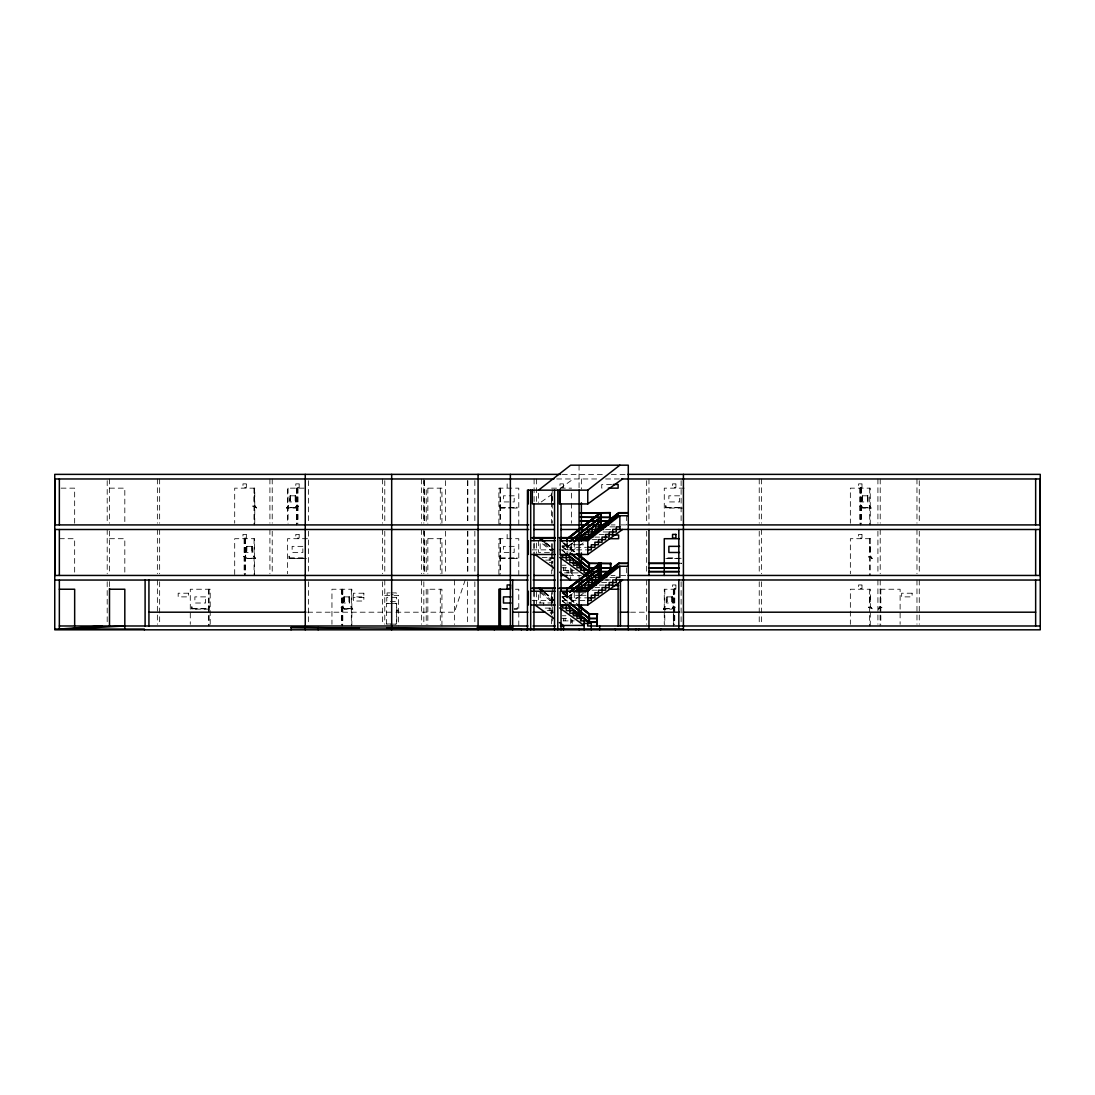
<?xml version="1.0" encoding="UTF-8"?>
<svg xmlns="http://www.w3.org/2000/svg" width="1095" height="1095" viewBox="0 0 1095 1095"><rect width="100%" height="100%" fill="white"/><g stroke="black" fill="none" stroke-linecap="round" stroke-linejoin="round"><path stroke-width="0.75" stroke-dasharray="5 3.75" d="M208.83 607.178L209.118 606.945M397.17 610.243L397.622 610.887M297.717 506.26L298.47 506.232L297.361 506.013M342.105 607.602L340.997 607.451L342.023 607.013M674.438 607.41L675.204 607.178L674.342 607.41M859.999 506.301L860.424 506.369M499.95 556.766L500.908 556.643L499.991 556.917M465.183 580.049L454.466 612.201L394.72 612.201M881.105 607.178L881.995 607.574L880.818 607.615M499.936 505.972L500.401 506.766L500.401 505.958M296.594 505.876L295.267 508.066L286.616 508.066L288.3 505.561M286.616 508.066L288.532 505.561M295.267 508.066L296.813 505.561L295.267 507.765M553.673 558.601L550.785 558.601L551.045 557.944M673.329 606.945L672.001 609.149L663.351 609.149L665.035 606.644L663.83 608.793L672.029 608.478L673.562 606.644L672.001 608.834M663.351 609.149L665.267 606.644M880.065 606.644L878.258 609.149L880.065 606.945M880.216 606.644L878.56 608.793L880.216 606.945M869.184 556.616L868.472 557.04L869.649 556.465M568.51 545.899L571.193 543.818M568.51 546.2L572.521 543.079M572.685 543.079L568.675 546.2L562.05 546.2M568.51 596.433L571.344 594.352M568.51 596.734L572.685 593.613M541.217 502.003L553.276 493.366M559.969 488.562L573.356 478.967M571.166 551.593L577.859 546.788M579.187 545.83L583.211 542.942M568.483 604.043L577.859 597.322M579.187 596.364L584.552 592.532M397.334 610.887C399.607 609.655 394.898 609.983 397.485 610.914M562.31 474.368L603.961 474.368M611.311 474.368L628.284 474.368M556.671 478.967L598.828 478.967M605.603 478.967L619.524 478.967M611.571 484.483L601.744 484.483L601.744 488.151L605.015 488.151M61.046 488.151L74.665 488.151L74.665 523.246M109.5 488.151L124.816 488.151L124.816 523.246M304.123 488.151L287.533 488.151L287.533 523.246M551.565 488.151L571.617 488.151M684.183 488.151L664.268 488.151L664.268 523.246M551.716 501.934L552.318 489.821M297.101 504.644L297.101 506.944M499.95 504.644L499.95 506.944M500.401 504.644L500.401 506.944M860.684 504.644L860.684 506.944M869.266 505.561L871.182 508.066L862.531 508.066L861.204 505.876M295.28 507.409L287.095 507.71M500.401 507.409L517.251 507.409M666.266 507.409L682.65 507.409M862.531 507.765L860.971 505.561L862.504 507.409L871.182 508.066M286.616 507.765L295.28 507.71M499.95 507.765L517.251 507.71M665.801 507.765L682.65 507.71M862.504 507.71L871.182 507.765M499.95 508.066L510.954 508.066M512.528 508.066L517.251 508.066L517.251 505.561L516.799 507.71M683.116 508.066L665.801 508.066L665.801 505.561L666.266 507.71M611.037 524.916L615.062 524.916M621.07 524.916L627.216 524.916M609.915 526.859L615.062 526.859M605.576 529.419L611.092 529.419M603.181 531.965L608.355 531.965M599.211 534.524L604.372 534.524M594.886 537.084L599.636 537.084M59.349 538.699L74.665 538.699L74.665 573.78M109.5 538.699L124.816 538.699L124.816 573.78M307.449 538.699L287.533 538.699L287.533 573.78M870.415 538.699L850.35 538.699L850.35 573.78M592.08 539.643L597.227 539.643M577.845 544.762L570.714 544.762L570.714 549.868M578.625 544.762L586.537 544.762M562.05 545.899L568.675 545.899M567.142 547.322L586.537 547.322M532.115 549.868L556.082 549.868M559.162 549.868L586.564 549.868M499.95 555.179L499.95 557.478M500.401 555.179L500.401 557.478M253.835 556.096L255.532 558.601L246.881 558.601L245.321 556.096L246.854 558.245L255.532 558.601M542.107 557.547L553.632 557.547M255.272 557.944L246.881 558.601M289.518 557.944L305.916 557.944M500.401 557.944L517.251 557.944M667.909 557.944L676.094 557.944M289.066 558.299L305.916 558.245M499.95 558.299L517.251 558.245M550.785 558.299L553.673 558.299M667.375 558.299L681.542 558.299M306.367 558.601L289.066 558.601L289.066 556.096L289.518 558.245M499.95 558.601L510.954 558.601M512.528 558.601L517.251 558.601L517.251 556.096L516.799 558.245M665.801 558.601L681.542 558.601M545.68 560.106L553.605 560.106M549.238 562.666L552.811 562.666L552.811 560.106M681.692 563.2L680.542 563.2L681.692 563.501M562.324 565.225L565.923 565.225M561.571 567.771L569.879 567.771M563.117 570.331L574.218 570.331M578.201 572.89L563.514 572.89L563.514 567.771M568.633 575.45L581.363 575.45M611.037 575.45L615.062 575.45M620.687 575.45L627.531 575.45M609.915 577.393L615.062 577.393M605.576 579.953L611.092 579.953M603.372 580.049L611.037 580.049M601.607 582.513L608.355 582.513M599.211 585.072L604.372 585.072M594.886 587.618L599.636 587.618M515.444 589.233L518.784 589.233L518.784 625.984M675.889 589.233L664.268 589.233L664.268 624.314M880.065 589.233L900.117 589.233L900.117 624.314M592.08 590.178L597.227 590.178M575.861 592.737L580.61 592.737M581.007 592.737L586.167 592.737M390.135 592.901L387.082 592.901L387.082 594.599L393.201 594.599M391.668 592.901L396.267 592.901L396.267 594.599M562.05 592.751L568.675 592.751M562.05 593.066L568.675 593.066M384.783 595.365L392.434 595.365M393.967 595.365L398.566 595.365L398.566 625.984M580.61 595.297L570.714 595.297L570.714 600.416M581.007 595.297L586.537 595.297M562.05 596.433L568.675 596.433M562.05 596.734L568.675 596.734M567.142 597.856L589.699 597.856M532.115 600.416L556.082 600.416M562.351 600.416L586.564 600.416M386.768 603.482L396.568 603.482L396.568 623.999L386.768 623.999M208.666 605.727L208.666 608.012M209.118 605.727L209.118 608.012M342.954 605.727L342.954 608.012M673.179 605.727L673.179 608.012M350.865 606.644L352.782 609.149L344.117 609.149L342.803 606.945M545.283 608.081L553.632 608.081M192.282 608.478L208.666 608.478M344.117 608.834L342.571 606.644L344.104 608.478L352.522 608.478M502.044 608.478L508.6 608.478M191.817 608.834L209.118 608.834M344.104 608.793L352.782 608.834M502.044 608.793L508.6 608.793M514.102 608.834L517.251 608.793M663.351 608.834L672.029 608.793M209.118 609.149L191.817 609.149L191.817 606.644L192.282 608.793M503.098 609.149L507.82 609.149M514.102 609.149L517.251 609.149L517.251 606.644L516.799 608.793M547.267 610.64L553.605 610.64M307.668 612.201L393.023 612.201M550.114 612.201L553.522 612.201M630.542 612.201L647.391 612.201M562.324 615.76L565.923 615.76M561.571 618.319L569.879 618.319M563.117 620.879L574.218 620.879M563.993 542.956L574.697 551.469M563.993 543.257L574.697 551.784M563.186 542.956L575.217 552.537M563.186 543.257L575.217 552.852M562.337 546.473L569.017 551.812M562.173 546.473L569.017 552.113M562.173 546.788L568.852 552.113M562.173 550.155L565.006 552.291M562.173 550.457L565.006 552.592M546.172 542.956L552.852 548.28M546.172 543.257L552.852 548.581M545.543 542.956L553.564 549.348M545.543 543.257L553.564 549.649M544.188 543.886L553.55 551.346M542.559 543.886L553.262 552.414L538.548 552.428L538.548 540.684M562.652 592.422L577.366 604.139M562.652 592.723L576.025 603.386M563.186 593.49L576.559 604.139M563.186 593.791L575.217 603.386M562.337 597.021L570.358 603.413M562.173 597.021L570.358 603.715M562.173 597.322L570.194 603.715M562.173 600.69L566.348 603.892M562.173 601.004L565.006 603.126M544.831 592.422L552.852 598.814M544.831 592.723L552.852 599.129M544.201 592.422L553.564 599.882M544.201 592.723L553.564 600.183M541.505 592.285L553.55 601.88M539.89 592.285L553.262 602.948L538.548 602.975L538.548 592.901M870.251 556.096L871.921 558.245L870.251 556.411M870.251 606.644L871.921 608.478M254.601 505.561L256.257 507.71L254.601 505.876M870.415 556.096L872.209 558.601L870.415 556.411M870.415 606.644L872.209 608.834M254.765 505.561L256.558 508.066L254.765 505.876M869.266 505.876L870.703 507.409M350.865 606.945L352.782 609.149M253.616 556.096L255.272 558.245M919.266 480.664L919.266 523.205M919.266 531.212L919.266 573.753M919.266 580.049L919.266 624.287M916.967 478.967L916.967 523.205M916.967 529.501L916.967 573.753M916.967 580.049L916.967 624.287M880.818 589.233L880.818 624.314M880.599 596.884L880.599 603.016M880.435 596.884L880.435 603.016M880.216 478.967L880.216 523.205M880.216 529.501L880.216 573.753M880.216 580.049L880.065 625.984M877.916 478.967L877.916 523.205M877.916 531.212L877.916 573.753M877.916 580.049L877.916 624.287M870.251 524.916L870.251 488.151L850.35 488.151L850.35 523.246M870.251 538.699L870.251 575.45M870.251 625.984L870.415 589.233L850.35 589.233L850.35 624.314M870.032 546.35L870.032 552.482M870.032 596.884L870.032 603.016M869.868 546.35L869.868 552.482M869.868 596.884L869.868 603.016M869.731 488.151L869.731 524.916M869.649 538.699L869.649 575.45M869.649 589.233L869.649 625.984M867.76 495.816L867.76 501.934M867.623 495.816L867.623 501.934M867.432 495.816L867.432 501.934M862.6 495.816L862.6 501.934M862.395 495.816L862.271 501.934M861.204 488.151L861.204 523.273M860.971 488.151L860.971 523.273M860.834 488.151L860.834 524.916M860.3 488.151L860.3 524.916M859.767 488.151L859.767 523.246M761.518 478.967L761.518 523.205M761.518 529.501L761.518 573.753M761.518 581.746L761.518 624.287M759.232 478.967L759.232 523.205M759.232 531.212L759.232 573.753M759.232 581.746L759.232 624.287M681.117 480.664L681.117 524.916M681.117 581.732L681.117 624.451M674.766 589.233L674.766 624.314M674.233 589.233L674.233 624.314M673.699 589.233L673.712 608.012M673.699 611.284L673.699 624.355M673.466 589.233L673.562 625.984M673.329 589.233L673.329 612.926M673.329 614.555L673.329 625.984M672.262 596.884L672.262 603.016M672.125 596.884L672.125 603.016M671.933 596.884L671.933 603.016M667.101 596.884L667.101 603.016M666.773 596.884L666.91 603.016M664.802 589.233L664.802 624.314M648.965 478.967L648.965 524.916M646.666 480.664L646.666 523.205M646.666 531.212L646.666 573.753M646.666 580.049L646.666 624.287M626.655 515.718L626.655 524.916M626.655 567.799L626.655 575.45M581.363 478.967L581.363 489.178M579.063 465.183L579.063 489.178M579.063 575.45L579.063 580.049M574.273 542.203L574.273 547.322M574.273 592.737L574.273 597.856M572.274 569.578L572.274 575.45M572.274 620.112L572.274 623.425M571.617 493.174L571.617 501.524M571.617 503.194L571.617 523.246M571.617 543.709L571.617 552.058M571.617 568.77L571.617 575.45M571.617 594.243L571.617 604.262M571.617 619.305L571.617 622.644M570.646 567.922L570.646 580.049M570.646 618.456L570.646 623.425M568.702 570.331L568.702 572.89M567.306 545.899L567.306 549.868M567.306 592.751L567.306 600.416M567.155 542.518L567.142 554.467M567.073 570.331L567.073 572.89M567.155 592.751L567.142 605.001M566.991 542.518L566.991 549.868M566.991 592.751L566.991 600.416M565.13 567.771L565.13 570.331M565.13 618.319L565.13 620.879M563.514 618.319L563.514 620.879M552.811 610.64L552.811 613.2L549.238 613.2L549.238 608.081M552.318 503.194L552.318 523.246M552.236 543.709L552.236 563.761M552.236 565.431L552.236 573.78M552.318 589.233L552.318 614.295M552.318 615.965L552.318 624.314M552.099 495.816L552.099 501.934M552.099 596.884L552.099 603.016M551.935 495.816L551.935 501.934M551.935 596.884L551.935 603.016M551.565 493.106L551.565 523.273M551.716 543.709L551.716 573.78M551.565 592.532L551.565 625.984M550.867 557.547L550.867 560.106M550.867 608.081L550.867 610.64M549.238 557.547L549.238 560.106M543.736 602.975L543.736 605.521M540.177 543.75L540.177 552.428M540.177 592.751L540.177 602.975M538.548 493.215L538.548 502.4M536.399 478.967L536.399 502.783M536.399 543.12L536.399 553.331M536.399 591.957L536.399 603.865M534.1 478.967L534.1 502.783M534.1 543.12L534.1 553.331M534.1 591.957L534.1 603.865M533.949 543.75L533.949 554.467M533.949 591.218L533.949 605.001M518.784 524.916L518.784 488.151L498.882 488.151L498.882 524.916M518.784 575.45L518.784 538.699L498.882 538.699L498.882 575.45M507.149 483.867L507.149 487.549M507.149 534.401L507.149 538.083M500.401 488.151L500.401 523.273M500.401 538.699L500.401 573.821M499.95 488.151L499.95 524.916M499.95 538.699L499.95 575.45M474.847 480.664L474.847 523.205M474.847 531.212L474.847 573.753M474.847 581.746L474.847 624.287M467.852 480.664L467.852 523.205M467.852 531.212L467.852 573.753M467.483 480.664L467.483 523.205M467.483 531.212L467.483 573.753M467.483 581.746L467.483 624.287M454.466 580.049L454.466 624.451M445.501 480.664L445.61 523.205M445.501 531.212L445.61 573.753M441.928 523.246L441.928 488.151L426.215 488.151L426.215 523.246M441.928 573.78L441.928 538.699L426.215 538.699L426.215 573.78M441.928 625.984L441.928 589.233L426.215 589.233L426.215 624.314M440.299 488.151L440.299 523.246M440.299 538.699L440.299 573.78M440.299 589.233L440.299 624.314M427.844 488.151L427.844 523.246M427.844 538.699L427.844 573.78M427.844 589.233L427.844 624.314M424.271 480.664L424.271 523.205M424.271 531.212L424.271 573.753M424.162 480.664L424.162 523.205M424.162 531.212L424.162 573.753M423.833 478.967L423.833 523.205M423.833 529.501L423.833 573.753M423.833 581.746L423.833 624.287M421.534 478.967L421.534 523.205M421.534 529.501L421.534 573.753M421.534 580.049L421.534 624.287M384.783 480.664L384.783 523.205M384.783 531.212L384.783 573.753M384.783 580.049L384.783 624.287M382.483 478.967L382.483 523.205M382.483 529.501L382.483 573.753M382.483 581.746L382.483 624.287M351.851 625.984L351.851 589.233L331.949 589.233L331.949 624.314M351.331 589.233L351.331 625.984M349.223 596.884L349.36 603.016M349.031 596.884L349.031 603.016M344.2 596.884L344.2 603.016M343.994 596.884L343.994 603.016M343.871 596.884L343.871 603.016M342.803 589.233L342.803 624.355M342.571 589.233L342.571 624.355M342.434 589.233L342.434 625.984M341.9 589.233L341.9 625.984M341.366 589.233L341.366 624.314M308.503 480.664L308.503 523.205M308.503 531.212L308.503 573.753M308.503 581.746L308.503 624.287M298.018 488.151L298.018 523.246M297.484 488.151L297.484 523.246M296.95 488.151L296.95 523.273M296.813 488.151L296.813 524.916M296.594 488.151L296.594 524.916M295.527 495.816L295.39 501.934M295.185 495.816L295.185 501.934M290.367 495.816L290.367 501.934M290.161 495.816L290.161 501.934M290.024 495.816L290.024 501.934M288.067 488.151L288.067 523.246M272.217 478.967L272.217 523.205M272.217 531.212L272.217 573.753M269.917 478.967L269.917 523.205M269.917 529.501L269.917 573.753M254.765 523.273L254.765 488.151L234.7 488.151L234.7 523.246M254.601 488.151L254.601 524.916M254.601 575.45L254.601 538.699L234.7 538.699L234.7 575.45M254.382 495.816L254.382 501.934M254.218 495.816L254.218 501.934M254.081 538.699L254.081 575.45M253.999 488.151L253.999 524.916M252.11 546.35L252.11 552.482M251.782 546.35L251.973 552.482M246.95 546.35L246.745 552.482M246.621 546.35L246.621 552.482M245.554 538.699L245.554 573.821M245.184 538.699L245.184 575.45M244.65 538.699L244.65 575.45M244.117 538.699L244.117 573.78M210.199 624.314L210.199 589.233L190.284 589.233L190.284 624.314M209.118 589.233L209.118 625.984M208.666 589.233L208.666 625.984M159.651 478.967L159.651 523.205M159.651 529.501L159.651 573.753M159.651 581.746L159.651 624.287M157.365 478.967L157.365 523.205M157.365 529.501L157.365 573.753M157.365 580.049L157.365 624.287M109.5 478.967L109.5 523.246M109.5 531.034L109.5 573.78M109.5 581.582L109.5 587.7M107.2 480.664L107.2 523.205M107.2 529.501L107.2 573.753M107.2 581.746L107.2 624.287M243.747 556.643L244.774 556.917L243.802 556.506M252.767 506.095L253.794 506.369L252.767 506.095M868.417 607.178L869.444 607.451L868.417 607.178M246.334 483.867L242.967 483.867L242.967 487.549L246.334 487.549L246.334 483.867M299.168 483.867L295.801 483.867L295.801 487.549L299.168 487.549L299.168 483.867M563.35 483.867L559.983 483.867L559.983 487.549L563.35 487.549L563.35 483.867M675.916 483.867L672.549 483.867L672.549 487.549L675.916 487.549L675.916 483.867M861.984 483.867L858.617 483.867L858.617 487.549L861.984 487.549L861.984 483.867M295.718 495.816L289.833 495.816L289.833 501.934L295.718 501.934L295.718 495.816M514.185 495.816L503.467 495.816L503.467 501.934L514.185 501.934L514.185 495.816M679.584 495.816L668.867 495.816L668.867 501.934L679.584 501.934L679.584 495.816M867.965 495.816L862.066 495.816L862.066 501.934L867.965 501.934L867.965 495.816M246.334 534.401L242.967 534.401L242.967 538.083L246.334 538.083L246.334 534.401M299.168 534.401L295.801 534.401L295.801 538.083L299.168 538.083L299.168 534.401M861.984 534.401L858.617 534.401L858.617 538.083L861.984 538.083L861.984 534.401M252.315 546.35L246.416 546.35L246.416 552.482L252.315 552.482L252.315 546.35M302.85 546.35L292.132 546.35L292.132 552.482L302.85 552.482L302.85 546.35M514.185 546.35L503.467 546.35L503.467 552.482L514.185 552.482L514.185 546.35M245.704 555.179L245.034 557.478L245.704 555.179M675.916 584.949L672.549 584.949L672.549 588.617L675.916 588.617L675.916 584.949M861.984 584.949L858.617 584.949L858.617 588.617L861.984 588.617L861.984 584.949M188.641 593.216L178.17 593.216L178.17 596.884L188.641 596.884L188.641 593.216M363.855 593.216L353.384 593.216L353.384 596.884L363.855 596.884L363.855 593.216M912.121 593.216L901.65 593.216L901.65 596.884L912.121 596.884L912.121 593.216M205.6 596.884L194.883 596.884L194.883 603.016L205.6 603.016L205.6 596.884M349.551 596.884L343.666 596.884L343.666 603.016L349.551 603.016L349.551 596.884M672.467 596.884L666.568 596.884L666.568 603.016L672.467 603.016L672.467 596.884M363.855 597.35L353.384 597.35L353.384 601.018L363.855 601.018L363.855 597.35M396.568 597.35L386.768 597.35L386.768 601.483L396.568 601.483L396.568 597.35M396.732 603.318L386.617 603.318L386.617 624.15L396.732 624.15L396.732 603.318"/><path stroke-width="1.5" d="M538.548 490.149L570.646 465.183L628.284 465.183L628.284 629.817M527.448 629.817L527.448 490.149L587.769 490.149L619.852 465.183M601.1 512.966L569.003 537.932L601.1 512.665L601.087 524.916M569.852 541.176L600.607 517.251M569.852 541.477L600.772 517.251M570.016 541.477L600.772 517.565M573.862 541.738L600.607 520.933M574.026 541.738L600.772 520.933M575.368 540.998L600.772 521.234M586.537 537.618L618.634 512.665L628.284 512.665M586.537 537.932L618.634 512.966L628.284 512.966M619.455 512.665L587.358 537.618L559.34 537.618M619.455 512.966L587.358 537.932L559.34 537.932M586.14 540.684L618.223 515.718L628.284 515.718M622.562 529.501L587.769 554.467L560.175 554.467L560.175 540.684L587.769 540.684L619.852 515.718L619.852 529.501M568.182 588.166L600.279 563.2L568.182 588.467M569.003 588.166L601.1 563.2L601.087 575.45M569.003 588.467L601.1 563.501M569.852 591.711L600.607 567.799M569.852 592.025L600.772 567.799M570.016 592.025L600.772 568.1M573.862 592.272L600.772 571.467M575.203 591.533L600.772 571.768M628.284 563.2L618.634 563.2L586.537 588.467L618.634 563.501L628.284 563.501M559.34 588.166L587.358 588.166L619.455 563.2L587.358 588.467L559.34 588.467M586.14 591.218L618.223 566.266L628.284 566.266M622.562 580.049L587.769 605.001L560.175 605.001L560.175 591.218L587.769 591.218L619.852 566.266L619.852 577.393L616.293 577.393L616.293 582.513L609.162 582.513L609.162 587.618L602.031 587.618L602.031 592.737L594.9 592.737L594.9 597.856L587.769 597.856M559.408 490.149L559.408 503.933L587.769 503.933L622.562 478.967M124.816 625.984L67.986 629.05L101.849 625.984L59.349 629.05L59.349 580.049M560.64 474.368L54.75 474.368L54.75 629.817L1040.25 629.817L1040.25 474.368L627.914 474.368M54.75 478.967L553.933 478.967M621.495 478.967L1040.25 478.967M613.214 484.483L618.127 484.483L618.127 488.151L608.3 488.151M554.453 503.933L532.334 503.933L532.334 490.149M609.847 517.251L580.049 517.251L609.847 517.565M609.682 520.933L580.049 521.234L609.847 521.234L609.805 512.665M54.75 524.916L528.789 524.916M533.785 524.916L553.933 524.916M560.613 524.916L608.738 524.916M628.284 524.916L1040.25 524.916M605.562 526.859L595.666 526.859L595.666 529.419M619.852 526.859L616.293 526.859L616.293 531.965L609.162 531.965L609.162 537.084L602.031 537.084L602.031 542.203L594.9 542.203L594.9 547.322L587.769 547.322M54.75 529.501L528.789 529.501M533.785 529.501L553.933 529.501M560.613 529.501L603.578 529.419M1040.25 529.501L612.721 529.419L612.721 534.524L605.59 534.524L605.59 539.643L598.459 539.643L598.459 544.762L591.327 544.762L591.327 549.868L587.769 549.868M598.431 531.965L588.535 531.965L588.535 534.524M594.872 534.524L584.976 534.524L584.976 537.084M612.078 535.017L618.634 535.017L618.634 538.699L608.806 538.699M581.404 537.084L592.888 537.084M532.088 537.618L555.357 537.618M532.088 537.932L555.357 537.932M679.311 538.699L664.268 538.699L664.268 575.45M577.845 539.643L589.315 539.643M531.664 540.684L555.138 540.684M679.584 546.35L668.867 546.35L668.867 552.482L679.584 552.482M531.664 554.467L555.138 554.467M560.353 554.987L566.293 554.987L566.293 560.106L573.424 560.106L573.424 565.225L580.555 565.225L580.555 570.331L587.687 570.331L587.687 575.45L607.67 575.45M572.644 563.2L580.391 563.2L576.011 563.501M648.965 563.2L678.818 563.2M648.965 563.501L678.818 563.501M581.363 566.266L579.063 566.266L579.118 490.149M588.918 567.799L610.723 567.799M648.965 567.799L678.818 567.799M610.723 568.1L588.918 568.1L570.194 553.18M648.965 568.1L678.818 568.1M588.918 571.467L610.558 571.467M648.965 571.467L678.818 571.467M588.918 571.768L610.723 571.768L610.723 563.501M648.965 571.768L678.818 571.768M54.75 575.45L528.789 575.45M533.785 575.45L553.933 575.45M560.613 575.45L567.333 575.45M628.284 575.45L1040.25 575.45M606.753 577.393L595.666 577.393L595.666 579.953M602.004 579.953L592.108 579.953L592.108 582.513M54.75 580.049L527.982 580.049M533.087 580.049L555.233 580.049M560.339 580.049L596.31 580.049M1040.25 580.049L612.721 579.953L612.721 585.072L605.59 585.072L605.59 590.178L598.459 590.178L598.459 595.297L591.327 595.297L591.327 600.416L587.769 600.416M598.431 582.513L588.535 582.513L588.535 585.072M596.446 585.072L584.976 585.072L584.976 587.618M612.078 585.551L618.634 585.551M581.404 587.618L592.491 587.618M532.088 588.166L555.357 588.166M532.088 588.467L555.357 588.467M59.349 589.233L74.665 589.233L74.665 625.984M109.5 589.233L124.816 589.233L124.816 629.05M510.489 589.233L498.882 589.233L498.882 625.984M608.806 589.233L618.634 589.233M577.845 590.178L589.315 590.178M531.664 591.218L555.138 591.218M511.132 596.884L503.467 596.884L503.467 603.016L511.132 603.016M531.664 605.001L555.138 605.001M499.95 605.727L499.95 608.012M500.401 605.727L500.401 608.012M560.353 605.521L566.293 605.521L566.293 610.64L573.424 610.64L573.424 615.76L580.555 615.76L580.555 620.879L587.687 620.879L587.687 625.984L1040.25 625.984M148.934 612.201L305.97 612.201M512.665 612.201L527.982 612.201M533.087 612.201L545.009 612.201M573.958 612.201L579.063 612.201M620.413 612.201L628.845 612.201M649.089 612.201L679.434 612.201M683.417 612.201L1035.651 612.201M572.644 613.734L580.391 613.734L576.011 614.049M579.063 616.8L581.363 616.8M588.918 618.333L597.186 618.333M597.186 618.634L588.918 618.634L571.535 604.782M588.918 622.001L597.186 622.001M588.918 622.316L597.186 622.316M584.128 623.425L591.259 623.425L591.259 629.817M559.436 622.549L563.514 625.464L584.128 625.464L559.668 607.93M59.349 625.984L527.982 625.984M533.087 625.984L555.233 625.984M560.339 625.984L563.747 625.984M477.174 627.367L512.665 627.367M291.078 629.817L291.078 627.517L521.384 628.9L521.384 629.817M478.091 628.9L683.417 628.9M54.75 629.05L144.335 629.05L144.335 629.817M291.078 627.517L359.393 627.982M386.713 628.174L494.297 628.9L494.297 629.817M478.748 627.449L509.805 628.9M559.709 557.423L591.259 580.049L591.259 572.89L584.128 572.89L584.128 567.771L576.997 567.771L576.997 562.666L569.865 562.666L569.865 557.547L562.734 557.547L562.734 554.987M534.976 554.467L554.179 568.237M559.668 572.179L570.646 580.049M534.976 605.001L554.002 618.648M559.983 539.753L562.652 541.888M577.366 553.605L589.397 563.2M577.366 553.919L589.397 563.501L589.397 571.768M576.559 553.605L588.59 563.2L611.366 563.501L588.59 563.501L576.559 553.919M571.686 553.933L589.083 567.799M570.358 553.18L589.083 568.1M566.183 553.358L589.083 571.467M566.183 553.659L589.083 571.768L589.069 563.501M539.479 537.618L544.831 541.888M539.479 537.932L543.49 541.122M538.863 537.618L544.201 541.888M538.863 537.932L542.874 541.122M578.707 605.207L589.397 613.734M578.707 605.521L589.397 614.049L589.397 622.316M577.886 605.207L588.59 613.734L597.829 614.049L588.59 614.049L577.886 605.521M571.686 604.481L589.083 618.333M571.535 604.481L589.083 618.634M567.511 604.96L589.083 622.001M567.511 605.261L589.083 622.316L589.069 614.049M543.49 591.355L539.479 588.166L543.49 591.67M542.874 591.355L538.863 588.166L542.874 591.67M1040.099 478.967L1040.099 524.916M1040.099 529.501L1040.099 575.45M1035.651 478.967L1035.651 524.916M1035.651 529.501L1035.651 575.45M1035.651 580.049L1035.651 625.984M683.417 474.368L683.417 629.817M678.818 529.501L678.818 575.45M678.818 580.049L678.818 628.9M660.737 628.9L660.737 629.817M648.965 529.501L648.965 575.45M648.965 580.049L648.965 628.9M638.686 628.9L638.686 629.817M635.949 628.9L635.949 629.817M620.413 580.049L620.413 625.984M618.127 583.443L618.127 625.984M615.363 628.9L615.363 629.817M610.394 563.501L610.558 571.768M609.682 512.966L609.682 521.234M600.936 512.966L600.936 524.916M600.936 563.501L600.936 575.45M600.772 512.966L600.772 524.916M600.772 563.501L600.772 575.45M599.69 625.984L599.69 629.817M599.239 524.916L599.239 526.859M599.239 575.45L599.239 577.393M599.033 563.501L599.033 575.45M598.869 563.2L598.869 575.45M598.705 563.501L598.705 575.45M597.186 614.049L597.186 625.984M597.021 613.734L597.021 625.984M592.108 529.419L592.108 531.965M589.233 563.501L589.233 571.768M589.233 614.049L589.233 622.316M587.769 490.149L587.769 503.933M587.769 540.684L587.769 554.467M587.769 591.218L587.769 605.001M584.128 629.817L584.128 618.319L576.997 618.319L576.997 613.2L569.865 613.2L569.865 608.081L562.734 608.081L562.734 605.521M581.363 502.783L581.363 524.916M581.363 529.501L581.363 541.204M581.363 552.893L581.363 569.318M581.363 580.049L581.404 590.178M581.363 605.111L581.363 619.866M579.063 580.049L579.063 590.205M579.118 591.218L579.063 615.267M579.118 628.9L579.118 629.817M567.306 537.932L567.306 540.793M567.306 588.467L567.306 591.327M567.142 537.618L567.155 540.985M567.155 588.166L567.155 591.327M566.991 537.932L566.991 540.793M566.991 588.467L566.991 591.327M563.514 625.464L563.514 629.817M561.037 503.933L561.037 540.684M561.037 554.467L561.037 591.218M561.037 605.001L561.037 629.817M560.175 490.149L560.175 503.933M557.793 490.149L557.793 629.817M554.535 490.149L554.535 629.817M533.949 503.933L533.949 540.684M533.949 554.467L533.949 591.218M533.949 605.001L533.949 629.817M530.705 490.149L530.705 629.817M528.324 490.149L528.324 503.933M528.324 540.684L528.324 554.467M528.324 591.218L528.324 605.001M526.791 628.9L526.791 629.817M512.665 580.049L512.665 629.817M510.366 474.368L510.366 625.984M500.401 589.233L500.401 625.984M499.95 589.233L499.95 625.984M478.091 474.368L478.091 629.817M391.682 474.368L391.682 629.817M318.166 627.517L318.166 629.817M305.259 474.368L305.259 629.817M148.934 580.049L148.934 625.984M145.101 580.049L145.101 625.984M109.5 588.549L109.5 625.984M59.349 478.967L59.349 524.916M59.349 529.501L59.349 575.45M54.901 478.967L54.901 524.916M54.901 529.501L54.901 575.45M600.279 512.665L568.182 537.932L600.279 512.665M610.38 512.665L579.638 512.966L610.38 512.665M675.916 534.401L672.549 534.401L672.549 538.083L675.916 538.083L675.916 534.401M510.516 584.949L507.149 584.949L507.149 588.617L510.516 588.617L510.516 584.949"/></g></svg>
